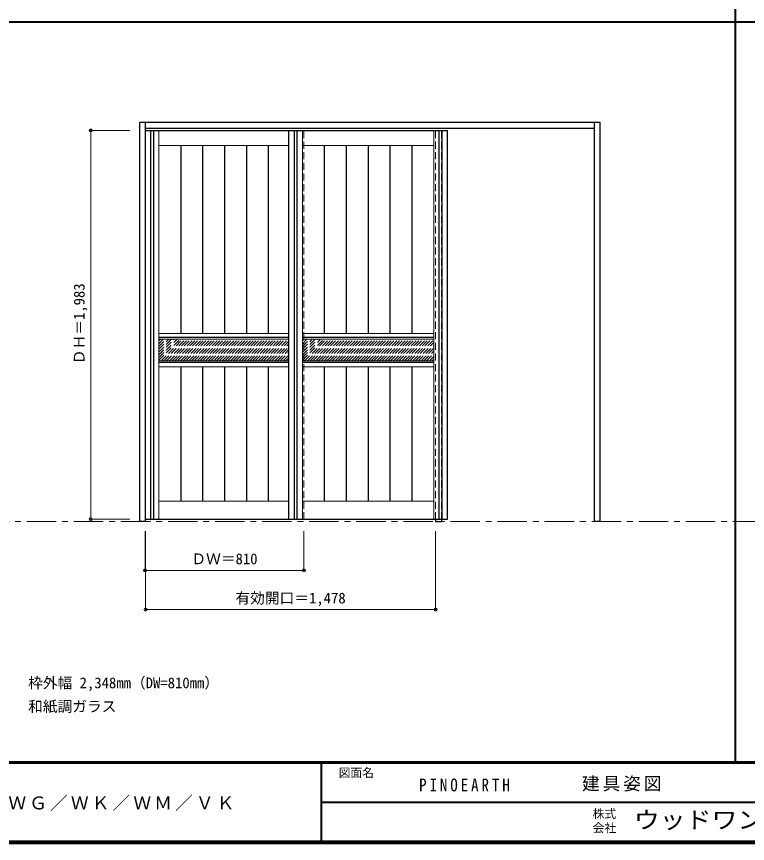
# Model space of a CAD drawing. Units: millimetres, scale not verified. Extents: x -6000 to 5700, y -4307 to 4260.
# Drawn here: x -1702 to 2024, y -4205 to 12 of the extents above; entities that cross this region are included whole.
import ezdxf
from ezdxf.enums import TextEntityAlignment as Align

# ---------------------------------------------------------------- set-up
doc = ezdxf.new("R2010")
doc.units = ezdxf.units.MM
doc.header["$LTSCALE"] = 30
doc.header["$PDMODE"] = 32
doc.header["$PDSIZE"] = 15
doc.linetypes.add('CHAIN1', pattern=[8, 5, -1, 1, -1])
doc.linetypes.add('DASHED1', pattern=[1.8, 1.2, -0.6])
for name, color, linetype, lineweight in [('0-1_通り芯', 7, 'CHAIN1', 18), ('0-2_扉', 4, 'DASHED1', 9), ('0-3_仕上げ', 3, 'Continuous', 25), ('0-4_枠', 3, 'Continuous', 25), ('0-B_寸法', 7, 'Continuous', 9), ('0-C_ハッチ', 4, 'DASHED1', 9), ('F-1_枠', 6, 'Continuous', 40)]:
    doc.layers.add(name, color=color, linetype=linetype, lineweight=lineweight)
doc.layers.add('0-A_文字', color=7, linetype='Continuous')
doc.layers.add('F-A_文字', color=7, linetype='Continuous')
doc.styles.add('ＭＳ ゴシック', font='')
doc.styles.get('ＭＳ ゴシック').set_extended_font_data('MS Gothic')

msp = doc.modelspace()

# ---------------------------------------------------------------- linework, layer by layer
at = {"layer": '0-1_通り芯'}
msp.add_line((-5490, -2562.5), (5690, -2562.5), dxfattribs=at)
at = {"layer": '0-2_扉'}
for p, q in [((-1047, -569), (-1044, -569)), ((-1047, -2552), (-1047, -569)), ((-237, -2552), (-237, -569)), ((-1044, -2552), (-1047, -2552))]:
    msp.add_line(p, q, dxfattribs=at)
at = {"layer": '0-2_扉', "color": 3, "linetype": 'Continuous', "lineweight": 25}
for p, q in [((-1044, -569), (495, -569)), ((-315, -569), (-315, -2552))]:
    msp.add_line(p, q, dxfattribs=at)
msp.add_lwpolyline([(-1044, -2552), (495, -2552), (495, -569)], dxfattribs=at)
at = {"layer": '0-3_仕上げ'}
for p, q in [((-1019.5, -569), (-1019.5, -2552)), ((-1004.5, -569), (-1004.5, -2552)), ((-287.5, -569), (-287.5, -2552)), ((-272.5, -569), (-272.5, -2552)), ((452.5, -2552), (452.5, -569)), ((467.5, -2552), (467.5, -569)), ((-865.4, -645), (-865.4, -1604)), ((-753.7, -645), (-753.7, -1604)), ((-642, -645), (-642, -1604)), ((-530.3, -645), (-530.3, -1604)), ((-418.6, -645), (-418.6, -1604)), ((-133.4, -645), (-133.4, -1604)), ((-21.7, -645), (-21.7, -1604)), ((90, -645), (90, -1604)), ((201.7, -645), (201.7, -1604)), ((313.4, -645), (313.4, -1604)), ((-315, -1625), (-977, -1625)), ((425, -1625), (-245, -1625)), ((-315, -1753), (-977, -1753)), ((425, -1753), (-245, -1753)), ((-865.4, -1774), (-865.4, -2460)), ((-753.7, -1774), (-753.7, -2460)), ((-642, -1774), (-642, -2460)), ((-530.3, -1774), (-530.3, -2460)), ((-418.6, -1774), (-418.6, -2460)), ((-133.4, -1774), (-133.4, -2460)), ((-21.7, -1774), (-21.7, -2460)), ((90, -1774), (90, -2460)), ((201.7, -1774), (201.7, -2460)), ((313.4, -1774), (313.4, -2460))]:
    msp.add_line(p, q, dxfattribs=at)
at = {"layer": '0-3_仕上げ', "color": 7, "lineweight": 18}
for p, q in [((-977, -569), (-977, -2552)), ((-245, -569), (-245, -2552)), ((425, -2552), (425, -569)), ((-315, -645), (-977, -645)), ((425, -645), (-245, -645)), ((-315, -1604), (-977, -1604)), ((-315, -1634), (-977, -1634)), ((425, -1604), (-245, -1604)), ((425, -1634), (-245, -1634)), ((-315, -1744), (-977, -1744)), ((425, -1744), (-245, -1744)), ((-315, -1774), (-977, -1774)), ((425, -1774), (-245, -1774)), ((-315, -2460), (-977, -2460)), ((425, -2460), (-245, -2460))]:
    msp.add_line(p, q, dxfattribs=at)
at = {"layer": '0-4_枠'}
for p, q in [((-1074, -527.5), (1274, -527.5)), ((-1044, -2562.5), (-1044, -527.5)), ((1244, -2562.5), (1244, -527.5)), ((1274, -2562.5), (1274, -527.5)), ((-1044, -557.5), (1244, -557.5)), ((434, -2552), (434, -2562.5)), ((434, -2562.5), (464, -2562.5)), ((464, -2552), (464, -2562.5)), ((1274, -2562.5), (1244, -2562.5))]:
    msp.add_line(p, q, dxfattribs=at)
at = {"layer": '0-4_枠', "color": 4, "linetype": 'DASHED1', "lineweight": 9}
for p, q in [((434, -2552), (434, -557.5)), ((464, -2552), (464, -557.5))]:
    msp.add_line(p, q, dxfattribs=at)
at = {"layer": '0-4_枠'}
msp.add_lwpolyline([(-1044, -2562.5), (-1074, -2562.5), (-1074, -527.5)], dxfattribs=at)
at = {"layer": '0-B_寸法', "color": 4}
for p, q in [((-1324, -569), (-1324, -2552)), ((-1324, -569), (-1124, -569)), ((-1324, -2552), (-1124, -2552)), ((-1047, -2812.5), (-1047, -2612.5)), ((-1044, -3012.5), (-1044, -2612.5)), ((-237, -2812.5), (-237, -2612.5)), ((434, -3012.5), (434, -2612.5)), ((-237, -2812.5), (-1047, -2812.5)), ((-1044, -3012.5), (434, -3012.5))]:
    msp.add_line(p, q, dxfattribs=at)
at = {"layer": '0-B_寸法'}
for p in [(-1324, -569), (-1324, -2552), (-1047, -2812.5), (-237, -2812.5), (-1044, -3012.5), (434, -3012.5)]:
    msp.add_point(p, dxfattribs=at)
at = {"layer": '0-C_ハッチ'}
for p, q in [((-977, -1741.16), (-869.84, -1634)), ((-977, -1727.01), (-883.99, -1634)), ((-977, -1712.87), (-898.13, -1634)), ((-977, -1698.73), (-912.27, -1634)), ((-977, -1684.59), (-926.41, -1634)), ((-977, -1670.45), (-940.55, -1634)), ((-977, -1656.3), (-954.7, -1634)), ((-977, -1642.16), (-968.84, -1634)), ((-965.7, -1744), (-855.7, -1634)), ((-951.56, -1744), (-841.56, -1634)), ((-937.42, -1744), (-827.42, -1634)), ((-923.27, -1744), (-813.27, -1634)), ((-909.13, -1744), (-799.13, -1634)), ((-894.99, -1744), (-784.99, -1634)), ((-880.85, -1744), (-770.85, -1634)), ((-866.71, -1744), (-756.71, -1634)), ((-852.56, -1744), (-742.56, -1634)), ((-838.42, -1744), (-728.42, -1634)), ((-824.28, -1744), (-714.28, -1634)), ((-810.14, -1744), (-700.14, -1634)), ((-796, -1744), (-686, -1634)), ((-781.85, -1744), (-671.85, -1634)), ((-767.71, -1744), (-657.71, -1634)), ((-753.57, -1744), (-643.57, -1634)), ((-739.43, -1744), (-629.43, -1634)), ((-725.28, -1744), (-615.28, -1634)), ((-711.14, -1744), (-601.14, -1634)), ((-697, -1744), (-587, -1634)), ((-682.86, -1744), (-572.86, -1634)), ((-668.72, -1744), (-558.72, -1634)), ((-654.57, -1744), (-544.57, -1634)), ((-640.43, -1744), (-530.43, -1634)), ((-626.29, -1744), (-516.29, -1634)), ((-612.15, -1744), (-502.15, -1634)), ((-598.01, -1744), (-488.01, -1634)), ((-583.86, -1744), (-473.86, -1634)), ((-569.72, -1744), (-459.72, -1634)), ((-555.58, -1744), (-445.58, -1634)), ((-541.44, -1744), (-431.44, -1634)), ((-527.29, -1744), (-417.29, -1634)), ((-513.15, -1744), (-403.15, -1634)), ((-499.01, -1744), (-389.01, -1634)), ((-484.87, -1744), (-374.87, -1634)), ((-470.73, -1744), (-360.73, -1634)), ((-456.58, -1744), (-346.58, -1634)), ((-442.44, -1744), (-332.44, -1634)), ((-428.3, -1744), (-318.3, -1634)), ((-245, -1741.16), (-137.84, -1634)), ((-245, -1727.01), (-151.99, -1634)), ((-245, -1712.87), (-166.13, -1634)), ((-245, -1698.73), (-180.27, -1634)), ((-245, -1684.59), (-194.41, -1634)), ((-245, -1670.45), (-208.55, -1634)), ((-245, -1656.3), (-222.7, -1634)), ((-245, -1642.16), (-236.84, -1634)), ((-233.7, -1744), (-123.7, -1634)), ((-219.56, -1744), (-109.56, -1634)), ((-205.42, -1744), (-95.42, -1634)), ((-191.27, -1744), (-81.27, -1634)), ((-177.13, -1744), (-67.13, -1634)), ((-162.99, -1744), (-52.99, -1634)), ((-148.85, -1744), (-38.85, -1634)), ((-134.71, -1744), (-24.71, -1634)), ((-120.56, -1744), (-10.56, -1634)), ((-106.42, -1744), (3.58, -1634)), ((-92.28, -1744), (17.72, -1634)), ((-78.14, -1744), (31.86, -1634)), ((-64, -1744), (46, -1634)), ((-49.85, -1744), (60.15, -1634)), ((-35.71, -1744), (74.29, -1634)), ((-21.57, -1744), (88.43, -1634)), ((-7.43, -1744), (102.57, -1634)), ((6.72, -1744), (116.72, -1634)), ((20.86, -1744), (130.86, -1634)), ((35, -1744), (145, -1634)), ((49.14, -1744), (159.14, -1634)), ((63.28, -1744), (173.28, -1634)), ((77.43, -1744), (187.43, -1634)), ((91.57, -1744), (201.57, -1634)), ((105.71, -1744), (215.71, -1634)), ((119.85, -1744), (229.85, -1634)), ((133.99, -1744), (243.99, -1634)), ((148.14, -1744), (258.14, -1634)), ((162.28, -1744), (272.28, -1634)), ((176.42, -1744), (286.42, -1634)), ((190.56, -1744), (300.56, -1634)), ((204.71, -1744), (314.71, -1634)), ((218.85, -1744), (328.85, -1634)), ((232.99, -1744), (342.99, -1634)), ((247.13, -1744), (357.13, -1634)), ((261.27, -1744), (371.27, -1634)), ((275.42, -1744), (385.42, -1634)), ((289.56, -1744), (399.56, -1634)), ((303.7, -1744), (413.7, -1634)), ((317.84, -1744), (425, -1636.84)), ((-414.16, -1744), (-315, -1644.84)), ((-400.02, -1744), (-315, -1658.98)), ((-385.87, -1744), (-315, -1673.13)), ((331.98, -1744), (425, -1650.98)), ((346.13, -1744), (425, -1665.13)), ((360.27, -1744), (425, -1679.27)), ((-371.73, -1744), (-315, -1687.27)), ((-357.59, -1744), (-315, -1701.41)), ((-343.45, -1744), (-315, -1715.55)), ((374.41, -1744), (425, -1693.41)), ((388.55, -1744), (425, -1707.55)), ((402.7, -1744), (425, -1721.7)), ((-329.3, -1744), (-315, -1729.7)), ((416.84, -1744), (425, -1735.84))]:
    msp.add_line(p, q, dxfattribs=at)
at = {"layer": 'F-1_枠'}
for p, q in [((1963.33, -3790), (1963.33, 4175)), ((-6000, -15.5), (5700, -15.5)), ((5700, -3790), (-6000, -3790)), ((5700, -3795), (-6000, -3795)), ((-150, -3795), (-150, -4195)), ((-150, -3995), (5690, -3995.01)), ((5700, -4195), (-6000, -4195)), ((5700, -4200), (-6000, -4200)), ((5700, -4205), (-6000, -4205))]:
    msp.add_line(p, q, dxfattribs=at)

# ---------------------------------------------------------------- texts
at = {"layer": '0-A_文字', "style": 'ＭＳ ゴシック'}
for s, p in [('枠外幅 2,348mm（DW=810mm）', (-1643.33, -3430)), ('和紙調ガラス', (-1643.33, -3550))]:
    msp.add_text(s, height=54.99, dxfattribs=at).set_placement(p, align=Align.BOTTOM_LEFT)
at = {"layer": '0-B_寸法', "style": 'ＭＳ ゴシック'}
msp.add_text('ＤＨ＝1,983', height=54.99, rotation=90, dxfattribs=at).set_placement((-1339, -1760.75), align=Align.BOTTOM_LEFT)
for s, p in [('ＤＷ＝810', (-810.75, -2797.5)), ('有効開口＝1,478', (-586.25, -2997.5))]:
    msp.add_text(s, height=54.99, dxfattribs=at).set_placement(p, align=Align.BOTTOM_LEFT)
at = {"layer": 'F-A_文字', "style": 'ＭＳ ゴシック'}
for s, p in [('図面名', (-60, -3880)), ('株式', (1235, -4089)), ('会社', (1235, -4161))]:
    msp.add_text(s, height=43.99, dxfattribs=at).set_placement(p, align=Align.BOTTOM_LEFT)
at = {"layer": 'F-A_文字', "style": 'ＭＳ ゴシック', "width": 1.1}
msp.add_text('ウッドワン・・・', height=87.98, dxfattribs=at).set_placement((1445, -4155), align=Align.BOTTOM_LEFT)
at = {"layer": 'F-A_文字', "char_height": 65.98, "attachment_point": 7, "style": 'ＭＳ ゴシック'}
for s, insert in [('\\T1.39;\\W0.85;PINOEARTH', (350, -3940.79)), ('\\T1.17;建具姿図', (1180.42, -3940)), ('\\T1.18;ピノアース\u3000H20\\~２枚引き込み戸（上吊り連動タイプ）Ｎ－ＷＪ／ＷＳ／ＷＧ／ＷＫ／ＷＭ／ＶＫ', (-5247.55, -4040))]:
    msp.add_mtext(s, dxfattribs=dict(at, insert=insert))

doc.saveas('drawing.dxf')
